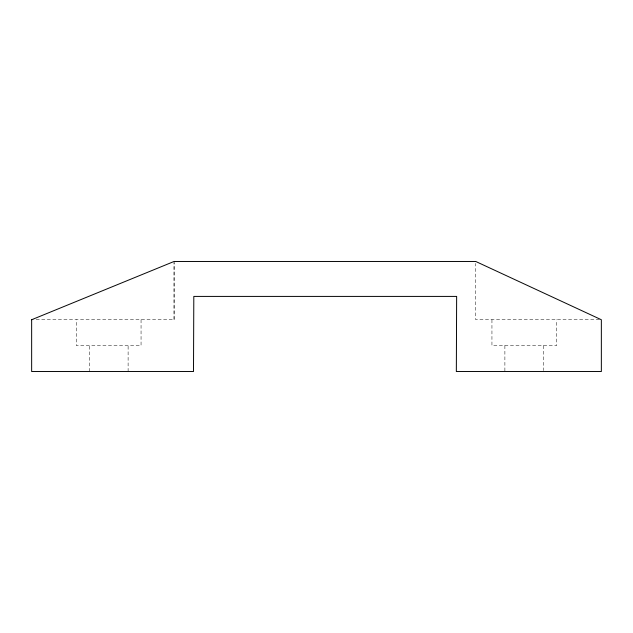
<?xml version="1.0" encoding="UTF-8"?>
<svg xmlns="http://www.w3.org/2000/svg" width="633" height="633" viewBox="0 0 633 633"><rect width="100%" height="100%" fill="white"/><g stroke="black" fill="none" stroke-linecap="round" stroke-linejoin="round"><path stroke-width="0.47" stroke-dasharray="3.17 2.37" d="M89.269 371.524L89.269 345.634M128.111 371.524L128.111 345.634M174.075 319.736L174.075 262.458L174.075 319.736L33.628 319.736M491.944 319.736L491.944 345.634L556.684 345.634L556.684 319.736M599.372 319.736L475.755 319.736L475.755 263.447M543.731 345.634L543.731 370.566M504.889 345.634L504.889 371.531M141.056 319.736L141.056 345.634L76.316 345.634L76.316 319.736"/><path stroke-width="0.95" d="M31.65 319.736L31.65 371.531L193.5 371.524L193.809 296.41L456.646 296.41L456.338 371.524L601.35 371.524L601.35 319.736L475.755 261.469L174.075 261.469L31.65 319.736"/></g></svg>
